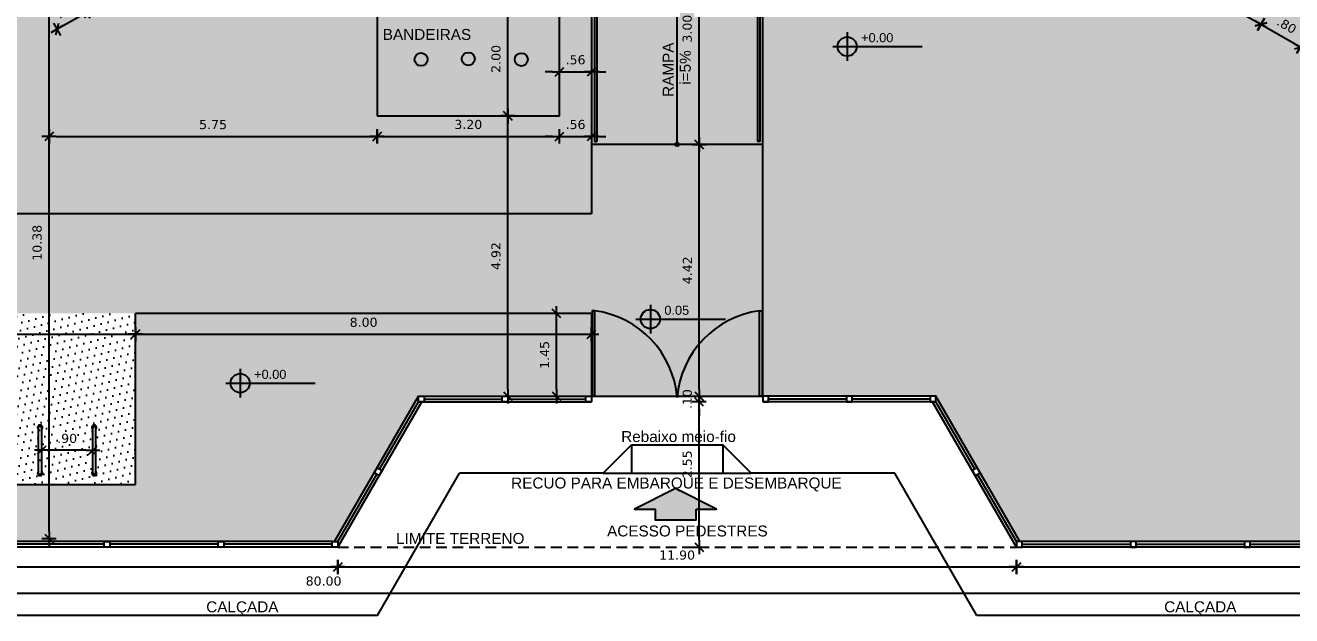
# Model space of a CAD drawing. Extents: x 386 to 569, y 47 to 136.
# Drawn here: x 442.11 to 464.32, y 70.77 to 81.12 of the extents above; entities that cross this region are included whole.
import ezdxf

# ---------------------------------------------------------------- set-up
doc = ezdxf.new("R2010")
doc.units = 0
doc.header["$LTSCALE"] = 0.005
doc.header["$PDMODE"] = 3
doc.linetypes.add('HIDDEN', pattern=[9.525, 6.35, -3.175])
doc.linetypes.add('TRACEJADO_G', pattern=[0.375, 0.25, -0.125])
doc.layers.get('0').update_dxf_attribs({"linetype": 'CONTINUOUS'})
doc.layers.get('DEFPOINTS').update_dxf_attribs({"linetype": 'CONTINUOUS'})
for name, color, linetype in [('251', 251, 'CONTINUOUS'), ('A-COTAS', 1, 'CONTINUOUS'), ('A-PARED', 5, 'CONTINUOUS'), ('A-PISOS-CTEL', 2, 'TRACEJADO_G'), ('A-PISOS-NIVEL', 1, 'CONTINUOUS'), ('AR-PIS', 1, 'CONTINUOUS'), ('AR-VEGETAÇÃO_árvores', 96, 'HIDDEN'), ('ARQ-CTA-1_100', 1, 'CONTINUOUS'), ('ARQ-EQP-VISTA', 1, 'CONTINUOUS'), ('ARQ-PIS-VISTA', 8, 'CONTINUOUS'), ('ARQ-SMB-1_100', 1, 'CONTINUOUS'), ('ARQ-TXT-1_075', 2, 'CONTINUOUS'), ('PORTAL_VTA_DIST', 2, 'CONTINUOUS'), ('PORTAL_VTA_PROX', 1, 'CONTINUOUS')]:
    doc.layers.add(name, color=color, linetype=linetype)
doc.styles.add('ESC-50-A20', font='arial.ttf', dxfattribs={"height": 0.1})
doc.styles.add('FNDE Texto Cota 0100', font='verdana.ttf', dxfattribs={"height": 0.16})
doc.dimstyles.new('FNDE 1-0100', dxfattribs={"dimscale": 2.5, "dimtxt": 0.16, "dimasz": 0.05, "dimexe": 0.15, "dimexo": 0.15, "dimgap": 0.05, "dimtad": 1, "dimzin": 4, "dimdsep": 46, "dimtxsty": 'FNDE Texto Cota 0100', "dimblk": 'tic', "dimcen": 0.15, "dimdle": 0.15, "dimse1": 1, "dimse2": 1, "dimclrd": 251, "dimclre": 251, "dimclrt": 256, "dimaunit": 1, "dimadec": 3, "dimazin": 0, "dimtfac": 1, "dimtix": 1, "dimtmove": 2, "dimatfit": 3, "dimldrblk": 'tic', "dimfxl": 0.15, "dimtvp": 1, "dimtolj": 1, "dimtzin": 0, "dimarcsym": 0})
pattern_1 = [(165, (84.715, 34.55552), (-0.09420631, -0.10623757), [0, -0.127])]
pattern_2 = [(255, (84.715, 34.55552), (0.127, -0.21997045), [0.047625, -0.31158524]), (210, (84.715, 34.55552), (0.127, -0.21997045), [0.047625, -0.206375]), (300, (84.715, 34.55552), (0.21997045, 0.127), [0.047625, -0.206375])]

# ---------------------------------------------------------------- blocks, each defined once
blk = doc.blocks.new('tic')
at = {"color": 251}
for p, q in [((-1, 0), (1, 0)), ((0, -1), (0, 1))]:
    blk.add_line(p, q, dxfattribs=at)
blk.add_line((-0.6, -0.6), (0.6, 0.6))
blk = doc.blocks.new('*D14')
at = {"layer": 'ARQ-CTA-1_100', "color": 251, "lineweight": -2, "transparency": 16777216}
blk.add_line((407.468, 71.164), (487.218, 71.164), dxfattribs=at)
at = {"layer": 'DEFPOINTS', "color": 0, "transparency": 16777216}
for p in [(407.343, 71.969), (487.343, 71.969), (487.343, 71.164)]:
    blk.add_point(p, dxfattribs=at)
at = {"layer": 'ARQ-CTA-1_100', "color": 251, "lineweight": -2, "transparency": 16777216, "xscale": 0.125, "yscale": 0.125, "zscale": 0.125, "rotation": 180}
blk.add_blockref('tic', (407.343, 71.164), dxfattribs=at)
at = {"layer": 'ARQ-CTA-1_100', "color": 251, "lineweight": -2, "transparency": 16777216, "xscale": 0.125, "yscale": 0.125, "zscale": 0.125}
blk.add_blockref('tic', (487.343, 71.164), dxfattribs=at)
at = {"layer": 'ARQ-CTA-1_100', "transparency": 16777216, "insert": (447.343, 71.373), "char_height": 0.16, "attachment_point": 5, "style": 'FNDE Texto Cota 0100'}
blk.add_mtext('\\A1;80.00', dxfattribs=at)
blk = doc.blocks.new('*D17')
at = {"layer": 'ARQ-CTA-1_100', "color": 251, "lineweight": -2, "transparency": 16777216}
blk.add_line((431.818, 72.244), (431.818, 82.372), dxfattribs=at)
at = {"layer": 'DEFPOINTS', "color": 0, "transparency": 16777216}
for p in [(431.818, 82.497), (450.235, 82.497), (447.389, 72.119)]:
    blk.add_point(p, dxfattribs=at)
at = {"layer": 'ARQ-CTA-1_100', "color": 251, "lineweight": -2, "transparency": 16777216, "xscale": 0.125, "yscale": 0.125, "zscale": 0.125}
for p, rotation in [((431.818, 82.497), 90), ((431.818, 72.119), 270)]:
    blk.add_blockref('tic', p, dxfattribs=dict(at, rotation=rotation))
at = {"layer": 'ARQ-CTA-1_100', "transparency": 16777216, "insert": (431.609, 77.308), "char_height": 0.16, "attachment_point": 5, "rotation": 90, "style": 'FNDE Texto Cota 0100'}
blk.add_mtext('\\A1;10.38', dxfattribs=at)
blk = doc.blocks.new('*D19')
at = {"layer": 'ARQ-CTA-1_100', "color": 251, "lineweight": -2, "transparency": 16777216}
blk.add_line((453.929, 72.094), (453.929, 74.391), dxfattribs=at)
at = {"layer": 'DEFPOINTS', "color": 0, "transparency": 16777216}
for p in [(453.929, 74.516), (454.343, 74.516), (459.253, 71.969)]:
    blk.add_point(p, dxfattribs=at)
at = {"layer": 'ARQ-CTA-1_100', "color": 251, "lineweight": -2, "transparency": 16777216, "xscale": 0.125, "yscale": 0.125, "zscale": 0.125}
for p, rotation in [((453.929, 74.516), 90), ((453.929, 71.969), 270)]:
    blk.add_blockref('tic', p, dxfattribs=dict(at, rotation=rotation))
at = {"layer": 'ARQ-CTA-1_100', "transparency": 16777216, "insert": (453.721, 73.423), "char_height": 0.16, "attachment_point": 5, "rotation": 90, "style": 'FNDE Texto Cota 0100'}
blk.add_mtext('\\A1;2.55', dxfattribs=at)
blk = doc.blocks.new('*D20')
at = {"layer": 'ARQ-CTA-1_100', "color": 251, "lineweight": -2, "transparency": 16777216}
for p, q in [((453.929, 74.741), (453.929, 74.866)), ((453.929, 74.516), (453.929, 74.616)), ((453.929, 74.391), (453.929, 74.266))]:
    blk.add_line(p, q, dxfattribs=at)
at = {"layer": 'DEFPOINTS', "color": 0, "transparency": 16777216}
for p in [(453.929, 74.616), (454.343, 74.616), (454.343, 74.516)]:
    blk.add_point(p, dxfattribs=at)
at = {"layer": 'ARQ-CTA-1_100', "color": 251, "lineweight": -2, "transparency": 16777216, "xscale": 0.125, "yscale": 0.125, "zscale": 0.125}
for p, rotation in [((453.929, 74.616), 270), ((453.929, 74.516), 90)]:
    blk.add_blockref('tic', p, dxfattribs=dict(at, rotation=rotation))
at = {"layer": 'ARQ-CTA-1_100', "transparency": 16777216, "insert": (453.721, 74.566), "char_height": 0.16, "attachment_point": 5, "rotation": 90, "style": 'FNDE Texto Cota 0100'}
blk.add_mtext('\\A1;.10', dxfattribs=at)
blk = doc.blocks.new('*D21')
at = {"layer": 'ARQ-CTA-1_100', "color": 251, "lineweight": -2, "transparency": 16777216}
blk.add_line((453.929, 74.741), (453.929, 78.909), dxfattribs=at)
at = {"layer": 'DEFPOINTS', "color": 0, "transparency": 16777216}
for p in [(453.929, 79.034), (454.343, 79.034), (454.343, 74.616)]:
    blk.add_point(p, dxfattribs=at)
at = {"layer": 'ARQ-CTA-1_100', "color": 251, "lineweight": -2, "transparency": 16777216, "xscale": 0.125, "yscale": 0.125, "zscale": 0.125}
for p, rotation in [((453.929, 79.034), 90), ((453.929, 74.616), 270)]:
    blk.add_blockref('tic', p, dxfattribs=dict(at, rotation=rotation))
at = {"layer": 'ARQ-CTA-1_100', "transparency": 16777216, "insert": (453.723, 76.825), "char_height": 0.16, "attachment_point": 5, "rotation": 90, "style": 'FNDE Texto Cota 0100'}
blk.add_mtext('\\A1;4.42', dxfattribs=at)
blk = doc.blocks.new('*D22')
at = {"layer": 'ARQ-CTA-1_100', "color": 251, "lineweight": -2, "transparency": 16777216}
blk.add_line((453.929, 79.159), (453.929, 81.909), dxfattribs=at)
at = {"layer": 'DEFPOINTS', "color": 0, "transparency": 16777216}
for p in [(453.929, 82.034), (455.043, 82.034), (455.043, 79.034)]:
    blk.add_point(p, dxfattribs=at)
at = {"layer": 'ARQ-CTA-1_100', "color": 251, "lineweight": -2, "transparency": 16777216, "xscale": 0.125, "yscale": 0.125, "zscale": 0.125}
for p, rotation in [((453.929, 82.034), 90), ((453.929, 79.034), 270)]:
    blk.add_blockref('tic', p, dxfattribs=dict(at, rotation=rotation))
at = {"layer": 'ARQ-CTA-1_100', "transparency": 16777216, "insert": (453.721, 81.065), "char_height": 0.16, "attachment_point": 5, "rotation": 90, "style": 'FNDE Texto Cota 0100'}
blk.add_mtext('\\A1;3.00', dxfattribs=at)
blk = doc.blocks.new('*D24')
at = {"layer": 'ARQ-CTA-1_100', "color": 251, "lineweight": -2, "transparency": 16777216}
blk.add_line((442.654, 79.174), (448.156, 79.174), dxfattribs=at)
at = {"layer": 'DEFPOINTS', "color": 0, "transparency": 16777216}
for p in [(442.529, 83.587), (448.281, 83.125), (448.281, 79.174)]:
    blk.add_point(p, dxfattribs=at)
at = {"layer": 'ARQ-CTA-1_100', "color": 251, "lineweight": -2, "transparency": 16777216, "xscale": 0.125, "yscale": 0.125, "zscale": 0.125, "rotation": 180}
blk.add_blockref('tic', (442.529, 79.174), dxfattribs=at)
at = {"layer": 'ARQ-CTA-1_100', "color": 251, "lineweight": -2, "transparency": 16777216, "xscale": 0.125, "yscale": 0.125, "zscale": 0.125}
blk.add_blockref('tic', (448.281, 79.174), dxfattribs=at)
at = {"layer": 'ARQ-CTA-1_100', "transparency": 16777216, "insert": (445.405, 79.381), "char_height": 0.16, "attachment_point": 5, "style": 'FNDE Texto Cota 0100'}
blk.add_mtext('\\A1;5.75', dxfattribs=at)
blk = doc.blocks.new('*D25')
at = {"layer": 'ARQ-CTA-1_100', "color": 251, "lineweight": -2, "ltscale": 0.1, "transparency": 16777216}
blk.add_line((442.777, 81.117), (443.08, 81.292), dxfattribs=at)
at = {"layer": 'DEFPOINTS', "color": 0, "ltscale": 0.1, "transparency": 16777216}
for p in [(442.829, 81.977), (442.309, 81.677), (443.188, 81.355)]:
    blk.add_point(p, dxfattribs=at)
at = {"layer": 'ARQ-CTA-1_100', "color": 251, "lineweight": -2, "ltscale": 0.1, "transparency": 16777216, "xscale": 0.125, "yscale": 0.125, "zscale": 0.125}
for p, rotation in [((443.188, 81.355), 29.9999971218294), ((442.669, 81.055), 209.9999971218294)]:
    blk.add_blockref('tic', p, dxfattribs=dict(at, rotation=rotation))
at = {"layer": 'ARQ-CTA-1_100', "ltscale": 0.1, "transparency": 16777216, "insert": (442.824, 81.385), "char_height": 0.16, "attachment_point": 5, "rotation": 30, "style": 'FNDE Texto Cota 0100'}
blk.add_mtext('\\A1;.60', dxfattribs=at)
blk = doc.blocks.new('*D30')
at = {"layer": 'ARQ-CTA-1_100', "color": 251, "lineweight": -2, "transparency": 16777216}
blk.add_line((459.776, 83.451), (463.674, 81.202), dxfattribs=at)
at = {"layer": 'DEFPOINTS', "color": 0, "transparency": 16777216}
for p in [(460.449, 84.867), (464.563, 82.493), (463.782, 81.14)]:
    blk.add_point(p, dxfattribs=at)
at = {"layer": 'ARQ-CTA-1_100', "color": 251, "lineweight": -2, "transparency": 16777216, "xscale": 0.125, "yscale": 0.125, "zscale": 0.125}
for p, rotation in [((459.668, 83.513), 150.0227978788744), ((463.782, 81.14), 330.0227978788744)]:
    blk.add_blockref('tic', p, dxfattribs=dict(at, rotation=rotation))
at = {"layer": 'ARQ-CTA-1_100', "transparency": 16777216, "insert": (461.828, 82.506), "char_height": 0.16, "attachment_point": 5, "rotation": 330.0228, "style": 'FNDE Texto Cota 0100'}
blk.add_mtext('\\A1;4.75', dxfattribs=at)
blk = doc.blocks.new('*D31')
at = {"layer": 'ARQ-CTA-1_100', "color": 251, "lineweight": -2, "transparency": 16777216}
blk.add_line((463.891, 81.077), (464.367, 80.803), dxfattribs=at)
at = {"layer": 'DEFPOINTS', "color": 0, "transparency": 16777216}
for p in [(464.563, 82.493), (465.256, 82.094), (464.475, 80.74)]:
    blk.add_point(p, dxfattribs=at)
at = {"layer": 'ARQ-CTA-1_100', "color": 251, "lineweight": -2, "transparency": 16777216, "xscale": 0.125, "yscale": 0.125, "zscale": 0.125}
for p, rotation in [((463.782, 81.14), 150.0227978788753), ((464.475, 80.74), 330.0227978788753)]:
    blk.add_blockref('tic', p, dxfattribs=dict(at, rotation=rotation))
at = {"layer": 'ARQ-CTA-1_100', "transparency": 16777216, "insert": (464.233, 81.121), "char_height": 0.16, "attachment_point": 5, "rotation": 330.0228, "style": 'FNDE Texto Cota 0100'}
blk.add_mtext('\\A1;.80', dxfattribs=at)
blk = doc.blocks.new('*D51')
at = {"layer": 'ARQ-CTA-1_100', "color": 251, "lineweight": -2, "transparency": 16777216}
blk.add_line((450.575, 74.741), (450.575, 79.409), dxfattribs=at)
at = {"layer": 'DEFPOINTS', "color": 0, "transparency": 16777216}
for p in [(449.716, 79.534), (450.575, 79.534), (450.624, 74.616)]:
    blk.add_point(p, dxfattribs=at)
at = {"layer": 'ARQ-CTA-1_100', "color": 251, "lineweight": -2, "transparency": 16777216, "xscale": 0.125, "yscale": 0.125, "zscale": 0.125}
for p, rotation in [((450.575, 79.534), 90), ((450.575, 74.616), 270)]:
    blk.add_blockref('tic', p, dxfattribs=dict(at, rotation=rotation))
at = {"layer": 'ARQ-CTA-1_100', "transparency": 16777216, "insert": (450.367, 77.075), "char_height": 0.16, "attachment_point": 5, "rotation": 90, "style": 'FNDE Texto Cota 0100'}
blk.add_mtext('\\A1;4.92', dxfattribs=at)
blk = doc.blocks.new('*D52')
at = {"layer": 'ARQ-CTA-1_100', "color": 251, "lineweight": -2, "transparency": 16777216}
blk.add_line((450.575, 79.659), (450.575, 81.409), dxfattribs=at)
at = {"layer": 'DEFPOINTS', "color": 0, "transparency": 16777216}
for p in [(449.716, 81.534), (450.575, 81.534), (449.716, 79.534)]:
    blk.add_point(p, dxfattribs=at)
at = {"layer": 'ARQ-CTA-1_100', "color": 251, "lineweight": -2, "transparency": 16777216, "xscale": 0.125, "yscale": 0.125, "zscale": 0.125}
for p, rotation in [((450.575, 81.534), 90), ((450.575, 79.534), 270)]:
    blk.add_blockref('tic', p, dxfattribs=dict(at, rotation=rotation))
at = {"layer": 'ARQ-CTA-1_100', "transparency": 16777216, "insert": (450.367, 80.534), "char_height": 0.16, "attachment_point": 5, "rotation": 90, "style": 'FNDE Texto Cota 0100'}
blk.add_mtext('\\A1;2.00', dxfattribs=at)
blk = doc.blocks.new('*D54')
at = {"layer": 'ARQ-CTA-1_100', "color": 251, "lineweight": -2, "transparency": 16777216}
for p, q in [((451.356, 80.309), (451.231, 80.309)), ((451.481, 80.309), (452.043, 80.309)), ((452.168, 80.309), (452.293, 80.309))]:
    blk.add_line(p, q, dxfattribs=at)
at = {"layer": 'DEFPOINTS', "color": 0, "transparency": 16777216}
for p in [(451.481, 80.534), (452.043, 80.534), (452.043, 80.309)]:
    blk.add_point(p, dxfattribs=at)
at = {"layer": 'ARQ-CTA-1_100', "color": 251, "lineweight": -2, "transparency": 16777216, "xscale": 0.125, "yscale": 0.125, "zscale": 0.125}
blk.add_blockref('tic', (451.481, 80.309), dxfattribs=at)
at = {"layer": 'ARQ-CTA-1_100', "color": 251, "lineweight": -2, "transparency": 16777216, "xscale": 0.125, "yscale": 0.125, "zscale": 0.125, "rotation": 180}
blk.add_blockref('tic', (452.043, 80.309), dxfattribs=at)
at = {"layer": 'ARQ-CTA-1_100', "transparency": 16777216, "insert": (451.762, 80.517), "char_height": 0.16, "attachment_point": 5, "style": 'FNDE Texto Cota 0100'}
blk.add_mtext('\\A1;.56', dxfattribs=at)
blk = doc.blocks.new('*D79')
at = {"layer": 'ARQ-CTA-1_100', "color": 251, "lineweight": -2, "ltscale": 0.1, "transparency": 16777216}
blk.add_line((442.529, 72.244), (442.529, 82.372), dxfattribs=at)
at = {"layer": 'DEFPOINTS', "color": 0, "ltscale": 0.1, "transparency": 16777216}
for p in [(442.529, 82.497), (442.707, 82.497), (444.837, 72.119)]:
    blk.add_point(p, dxfattribs=at)
at = {"layer": 'ARQ-CTA-1_100', "color": 251, "lineweight": -2, "ltscale": 0.1, "transparency": 16777216, "xscale": 0.125, "yscale": 0.125, "zscale": 0.125}
for p, rotation in [((442.529, 82.497), 90), ((442.529, 72.119), 270)]:
    blk.add_blockref('tic', p, dxfattribs=dict(at, rotation=rotation))
at = {"layer": 'ARQ-CTA-1_100', "ltscale": 0.1, "transparency": 16777216, "insert": (442.32, 77.308), "char_height": 0.16, "attachment_point": 5, "rotation": 90, "style": 'FNDE Texto Cota 0100'}
blk.add_mtext('\\A1;10.38', dxfattribs=at)
blk = doc.blocks.new('*D85')
at = {"layer": 'ARQ-CTA-1_100', "color": 251, "lineweight": -2, "transparency": 16777216}
blk.add_line((407.668, 71.621), (447.468, 71.621), dxfattribs=at)
at = {"layer": 'DEFPOINTS', "color": 0, "transparency": 16777216}
for p in [(407.543, 71.969), (447.593, 71.969), (447.593, 71.621)]:
    blk.add_point(p, dxfattribs=at)
at = {"layer": 'ARQ-CTA-1_100', "color": 251, "lineweight": -2, "transparency": 16777216, "xscale": 0.125, "yscale": 0.125, "zscale": 0.125, "rotation": 180}
blk.add_blockref('tic', (407.543, 71.621), dxfattribs=at)
at = {"layer": 'ARQ-CTA-1_100', "color": 251, "lineweight": -2, "transparency": 16777216, "xscale": 0.125, "yscale": 0.125, "zscale": 0.125}
blk.add_blockref('tic', (447.593, 71.621), dxfattribs=at)
at = {"layer": 'ARQ-CTA-1_100', "transparency": 16777216, "insert": (427.568, 71.829), "char_height": 0.16, "attachment_point": 5, "style": 'FNDE Texto Cota 0100'}
blk.add_mtext('\\A1;40.05', dxfattribs=at)
blk = doc.blocks.new('*D86')
at = {"layer": 'ARQ-CTA-1_100', "color": 251, "lineweight": -2, "transparency": 16777216}
blk.add_line((447.718, 71.621), (459.368, 71.621), dxfattribs=at)
at = {"layer": 'DEFPOINTS', "color": 0, "transparency": 16777216}
for p in [(447.593, 71.969), (459.493, 71.969), (459.493, 71.621)]:
    blk.add_point(p, dxfattribs=at)
at = {"layer": 'ARQ-CTA-1_100', "color": 251, "lineweight": -2, "transparency": 16777216, "xscale": 0.125, "yscale": 0.125, "zscale": 0.125, "rotation": 180}
blk.add_blockref('tic', (447.593, 71.621), dxfattribs=at)
at = {"layer": 'ARQ-CTA-1_100', "color": 251, "lineweight": -2, "transparency": 16777216, "xscale": 0.125, "yscale": 0.125, "zscale": 0.125}
blk.add_blockref('tic', (459.493, 71.621), dxfattribs=at)
at = {"layer": 'ARQ-CTA-1_100', "transparency": 16777216, "insert": (453.543, 71.829), "char_height": 0.16, "attachment_point": 5, "style": 'FNDE Texto Cota 0100'}
blk.add_mtext('\\A1;11.90', dxfattribs=at)
blk = doc.blocks.new('*D87')
at = {"layer": 'ARQ-CTA-1_100', "color": 251, "lineweight": -2, "transparency": 16777216}
blk.add_line((459.618, 71.621), (475.468, 71.621), dxfattribs=at)
at = {"layer": 'DEFPOINTS', "color": 0, "transparency": 16777216}
for p in [(459.493, 71.969), (475.593, 71.969), (475.593, 71.621)]:
    blk.add_point(p, dxfattribs=at)
at = {"layer": 'ARQ-CTA-1_100', "color": 251, "lineweight": -2, "transparency": 16777216, "xscale": 0.125, "yscale": 0.125, "zscale": 0.125, "rotation": 180}
blk.add_blockref('tic', (459.493, 71.621), dxfattribs=at)
at = {"layer": 'ARQ-CTA-1_100', "color": 251, "lineweight": -2, "transparency": 16777216, "xscale": 0.125, "yscale": 0.125, "zscale": 0.125}
blk.add_blockref('tic', (475.593, 71.621), dxfattribs=at)
at = {"layer": 'ARQ-CTA-1_100', "transparency": 16777216, "insert": (467.543, 71.829), "char_height": 0.16, "attachment_point": 5, "style": 'FNDE Texto Cota 0100'}
blk.add_mtext('\\A1;16.10', dxfattribs=at)
blk = doc.blocks.new('FNDE-Nível Planta-1_100')
at = {"linetype": 'Continuous', "ltscale": 0.5}
h = blk.add_hatch(color=251, dxfattribs=at)
h.paths.add_polyline_path([(135.657, 7.813), (135.657, 7.981, 0.414214), (135.489, 7.813)])
h.paths.add_polyline_path([(135.657, 7.813), (135.657, 7.645, 0.414214), (135.825, 7.813)])
at = {"color": 251}
for p, q in [((135.657, 8.065), (135.657, 7.561)), ((135.405, 7.813), (135.825, 7.813)), ((135.825, 7.813), (136.974, 7.813))]:
    blk.add_line(p, q, dxfattribs=at)
blk.add_circle((135.657, 7.813), 0.168, dxfattribs=at)
blk = doc.blocks.new('*D104')
at = {"layer": 'ARQ-CTA-1_100', "color": 251, "lineweight": -2, "transparency": 16777216}
blk.add_line((448.406, 79.174), (451.356, 79.174), dxfattribs=at)
at = {"layer": 'DEFPOINTS', "color": 0, "transparency": 16777216}
for p in [(448.281, 79.534), (451.481, 79.534), (451.481, 79.174)]:
    blk.add_point(p, dxfattribs=at)
at = {"layer": 'ARQ-CTA-1_100', "color": 251, "lineweight": -2, "transparency": 16777216, "xscale": 0.125, "yscale": 0.125, "zscale": 0.125, "rotation": 180}
blk.add_blockref('tic', (448.281, 79.174), dxfattribs=at)
at = {"layer": 'ARQ-CTA-1_100', "color": 251, "lineweight": -2, "transparency": 16777216, "xscale": 0.125, "yscale": 0.125, "zscale": 0.125}
blk.add_blockref('tic', (451.481, 79.174), dxfattribs=at)
at = {"layer": 'ARQ-CTA-1_100', "transparency": 16777216, "insert": (449.881, 79.383), "char_height": 0.16, "attachment_point": 5, "style": 'FNDE Texto Cota 0100'}
blk.add_mtext('\\A1;3.20', dxfattribs=at)
blk = doc.blocks.new('*D105')
at = {"layer": 'ARQ-CTA-1_100', "color": 251, "lineweight": -2, "transparency": 16777216}
for p, q in [((451.356, 79.174), (451.231, 79.174)), ((451.481, 79.174), (452.043, 79.174)), ((452.168, 79.174), (452.293, 79.174))]:
    blk.add_line(p, q, dxfattribs=at)
at = {"layer": 'DEFPOINTS', "color": 0, "transparency": 16777216}
for p in [(451.481, 79.534), (452.043, 79.534), (452.043, 79.174)]:
    blk.add_point(p, dxfattribs=at)
at = {"layer": 'ARQ-CTA-1_100', "color": 251, "lineweight": -2, "transparency": 16777216, "xscale": 0.125, "yscale": 0.125, "zscale": 0.125}
blk.add_blockref('tic', (451.481, 79.174), dxfattribs=at)
at = {"layer": 'ARQ-CTA-1_100', "color": 251, "lineweight": -2, "transparency": 16777216, "xscale": 0.125, "yscale": 0.125, "zscale": 0.125, "rotation": 180}
blk.add_blockref('tic', (452.043, 79.174), dxfattribs=at)
at = {"layer": 'ARQ-CTA-1_100', "transparency": 16777216, "insert": (451.762, 79.382), "char_height": 0.16, "attachment_point": 5, "style": 'FNDE Texto Cota 0100'}
blk.add_mtext('\\A1;.56', dxfattribs=at)
blk = doc.blocks.new('*D120')
at = {"layer": 'ARQ-CTA-1_100', "color": 251, "lineweight": -2, "transparency": 16777216}
blk.add_line((443.171, 73.668), (442.521, 73.668), dxfattribs=at)
at = {"layer": 'DEFPOINTS', "color": 0, "transparency": 16777216}
for p in [(442.396, 73.668), (442.396, 73.668), (443.296, 73.668)]:
    blk.add_point(p, dxfattribs=at)
at = {"layer": 'ARQ-CTA-1_100', "color": 251, "lineweight": -2, "transparency": 16777216, "xscale": 0.125, "yscale": 0.125, "zscale": 0.125}
for p, rotation in [((442.396, 73.668), 179.9999999999964), ((443.296, 73.668), 359.9999999999964)]:
    blk.add_blockref('tic', p, dxfattribs=dict(at, rotation=rotation))
at = {"layer": 'ARQ-CTA-1_100', "transparency": 16777216, "insert": (442.846, 73.876), "char_height": 0.16, "attachment_point": 5, "style": 'FNDE Texto Cota 0100'}
blk.add_mtext('\\A1;.90', dxfattribs=at)
blk = doc.blocks.new('*D121')
at = {"layer": 'ARQ-CTA-1_100', "color": 251, "lineweight": -2, "transparency": 16777216}
blk.add_line((434.171, 75.704), (443.921, 75.704), dxfattribs=at)
at = {"layer": 'DEFPOINTS', "color": 0, "transparency": 16777216}
for p in [(434.046, 76.069), (444.046, 76.069), (444.046, 75.704)]:
    blk.add_point(p, dxfattribs=at)
at = {"layer": 'ARQ-CTA-1_100', "color": 251, "lineweight": -2, "transparency": 16777216, "xscale": 0.125, "yscale": 0.125, "zscale": 0.125, "rotation": 180}
blk.add_blockref('tic', (434.046, 75.704), dxfattribs=at)
at = {"layer": 'ARQ-CTA-1_100', "color": 251, "lineweight": -2, "transparency": 16777216, "xscale": 0.125, "yscale": 0.125, "zscale": 0.125}
blk.add_blockref('tic', (444.046, 75.704), dxfattribs=at)
at = {"layer": 'ARQ-CTA-1_100', "transparency": 16777216, "insert": (439.046, 75.913), "char_height": 0.16, "attachment_point": 5, "style": 'FNDE Texto Cota 0100'}
blk.add_mtext('\\A1;10.00', dxfattribs=at)
blk = doc.blocks.new('*D122')
at = {"layer": 'ARQ-CTA-1_100', "color": 251, "lineweight": -2, "transparency": 16777216}
blk.add_line((444.171, 75.704), (451.918, 75.704), dxfattribs=at)
at = {"layer": 'DEFPOINTS', "color": 0, "transparency": 16777216}
for p in [(444.046, 76.069), (452.043, 76.069), (452.043, 75.704)]:
    blk.add_point(p, dxfattribs=at)
at = {"layer": 'ARQ-CTA-1_100', "color": 251, "lineweight": -2, "transparency": 16777216, "xscale": 0.125, "yscale": 0.125, "zscale": 0.125, "rotation": 180}
blk.add_blockref('tic', (444.046, 75.704), dxfattribs=at)
at = {"layer": 'ARQ-CTA-1_100', "color": 251, "lineweight": -2, "transparency": 16777216, "xscale": 0.125, "yscale": 0.125, "zscale": 0.125}
blk.add_blockref('tic', (452.043, 75.704), dxfattribs=at)
at = {"layer": 'ARQ-CTA-1_100', "transparency": 16777216, "insert": (448.045, 75.913), "char_height": 0.16, "attachment_point": 5, "style": 'FNDE Texto Cota 0100'}
blk.add_mtext('\\A1;8.00', dxfattribs=at)
blk = doc.blocks.new('*D125')
at = {"layer": 'ARQ-CTA-1_100', "color": 251, "lineweight": -2, "transparency": 16777216}
blk.add_line((451.427, 74.741), (451.427, 75.944), dxfattribs=at)
at = {"layer": 'DEFPOINTS', "color": 0, "transparency": 16777216}
for p in [(451.427, 76.069), (451.943, 76.069), (451.943, 74.616)]:
    blk.add_point(p, dxfattribs=at)
at = {"layer": 'ARQ-CTA-1_100', "color": 251, "lineweight": -2, "transparency": 16777216, "xscale": 0.125, "yscale": 0.125, "zscale": 0.125}
for p, rotation in [((451.427, 76.069), 90), ((451.427, 74.616), 270)]:
    blk.add_blockref('tic', p, dxfattribs=dict(at, rotation=rotation))
at = {"layer": 'ARQ-CTA-1_100', "transparency": 16777216, "insert": (451.22, 75.342), "char_height": 0.16, "attachment_point": 5, "rotation": 90, "style": 'FNDE Texto Cota 0100'}
blk.add_mtext('\\A1;1.45', dxfattribs=at)

msp = doc.modelspace()

# ---------------------------------------------------------------- hatches: boundary and pattern name
at = {"layer": 'A-COTAS'}
h = msp.add_hatch(color=253, dxfattribs=at)
h.dxf.hatch_style = 1
h.paths.add_polyline_path([(453.87597, 72.63293), (454.23525, 72.63293), (453.51669, 72.99869), (452.79812, 72.63293), (453.15741, 72.63293), (453.15741, 72.45005), (453.87597, 72.45005)])
at = {"layer": 'AR-VEGETAÇÃO_árvores'}
h = msp.add_hatch(dxfattribs=at)
h.set_pattern_fill('GRASS', color=256, scale=0.01, angle=165)
h.set_pattern_definition(pattern_2)
h.paths.add_polyline_path([(425.06794, 79.63853), (413.63733, 79.66805), (410.71794, 79.63859), (410.71794, 93.82725), (407.54331, 93.82725), (407.54331, 72.06852), (407.64331, 72.06852), (425.06794, 72.0685)])
edge = h.paths.add_edge_path(flags=16)
edge.add_arc((461.07744, 105.2189), 0.168, 0, 360)
edge = h.paths.add_edge_path(flags=16)
edge.add_arc((480.79676, 101.70755), 4.8, 5.979157, 174.020843, ccw=False)
edge.add_line((485.57065, 102.20755), (484.9669, 102.20755))
edge.add_arc((480.79676, 101.70755), 4.2, 6.837141, 173.162859)
edge.add_line((476.62663, 102.20755), (476.02288, 102.20755))
edge = h.paths.add_edge_path(flags=16)
edge.add_line((476.02288, 101.20755), (476.62663, 101.20755))
edge.add_arc((480.79676, 101.70755), 4.2, 186.837141, 353.162859)
edge.add_line((484.9669, 101.20755), (485.57065, 101.20755))
edge.add_arc((480.79676, 101.70755), 4.8, 185.979157, 354.020843, ccw=False)
edge = h.paths.add_edge_path(flags=16)
edge.add_arc((480.79676, 101.70755), 3.2, 8.989299, 171.010701, ccw=False)
edge.add_line((483.95746, 102.20755), (483.45006, 102.20755))
edge.add_arc((480.79676, 101.70755), 2.7, 10.671929, 169.328071)
edge.add_line((478.14346, 102.20755), (477.63607, 102.20755))
edge = h.paths.add_edge_path(flags=16)
edge.add_line((477.63607, 101.20755), (478.14346, 101.20755))
edge.add_arc((480.79676, 101.70755), 2.7, 190.671929, 349.328071)
edge.add_line((483.45006, 101.20755), (483.95746, 101.20755))
edge.add_arc((480.79676, 101.70755), 3.2, 188.989299, 351.010701, ccw=False)
edge = h.paths.add_edge_path(flags=16)
edge.add_arc((480.79676, 101.70755), 1.7, 17.104635, 162.895365, ccw=False)
edge.add_line((482.42157, 102.20755), (481.88763, 102.20755))
edge.add_arc((480.79676, 101.70755), 1.2, 24.624318, 155.375682)
edge.add_line((479.70589, 102.20755), (479.17196, 102.20755))
edge = h.paths.add_edge_path(flags=0)
edge.add_line((479.17196, 101.20755), (479.70589, 101.20755))
edge.add_arc((480.79676, 101.70755), 1.2, 204.624318, 335.375682)
edge.add_line((481.88763, 101.20755), (482.42157, 101.20755))
edge.add_arc((480.79676, 101.70755), 1.7, 197.104635, 342.895365, ccw=False)
h.paths.add_polyline_path([(469.72227, 98.54591), (472.64923, 96.85758), (472.86597, 97.23332), (469.939, 98.92165)], flags=17)
h.paths.add_polyline_path([(460.82382, 101.24074), (462.71109, 97.91247), (463.08842, 98.12643), (461.20115, 101.4547)], flags=17)
h.paths.add_polyline_path([(460.75428, 96.14277), (464.06856, 94.23103), (464.28529, 94.60677), (460.97102, 96.51851)], flags=17)
h.paths.add_polyline_path([(461.28214, 105.24993), (461.9294, 105.24993), (461.9294, 105.49501), (461.28214, 105.49501)], flags=16)
h.paths.add_polyline_path([(479.66817, 93.79374), (479.66817, 94.212)])
h.paths.add_polyline_path([(480.31049, 94.1508), (480.31049, 94.67076)], flags=16)
h.paths.add_polyline_path([(478.73328, 101.58034), (482.88007, 101.58034), (482.88007, 101.94593), (478.73328, 101.94593)], flags=16)
edge = h.paths.add_edge_path()
edge.add_line((420.29541, 108.78852), (423.92196, 108.78852))
edge.add_line((423.92196, 108.78852), (423.92196, 103.88852))
edge.add_line((423.92196, 103.88852), (424.95831, 103.88852))
edge.add_line((424.95831, 103.88852), (425.14331, 108.91852))
edge.add_line((425.14331, 108.91852), (424.04331, 108.91852))
edge.add_line((424.04331, 108.91852), (424.04331, 117.66852))
edge.add_line((424.04331, 117.66852), (483.04331, 117.66852))
edge.add_line((483.04331, 117.66852), (483.04331, 108.91852))
edge.add_line((483.04331, 108.91852), (455.59331, 108.91852))
edge.add_line((455.59331, 108.91852), (455.59331, 105.96404))
edge.add_line((455.59331, 105.96404), (458.17066, 105.96404))
edge.add_line((458.17066, 105.96404), (462.79801, 97.94924))
edge.add_line((462.79801, 97.94924), (461.50732, 95.71369))
edge.add_line((461.50732, 95.71369), (463.30701, 94.67559))
edge.add_line((463.30701, 94.67559), (466.61401, 100.40874))
edge.add_line((466.61401, 100.40874), (473.60877, 96.37403))
edge.add_line((473.60877, 96.37403), (472.13839, 93.82725))
edge.add_line((472.13839, 93.82725), (477.0631, 93.82725))
edge.add_arc((478.14331, 93.61852), 1.10019, 10.9363, 169.0637, ccw=False)
edge.add_line((479.22352, 93.82725), (487.14331, 93.82725))
edge.add_line((487.14331, 93.82725), (487.14331, 121.76852))
edge.add_line((487.14331, 121.76852), (420.29541, 121.76852))
edge.add_line((420.29541, 121.76852), (420.29541, 119.62724))
edge.add_line((420.29541, 119.62724), (422.45147, 119.62724))
edge.add_line((422.45147, 119.62724), (422.45147, 109.62724))
edge.add_line((422.45147, 109.62724), (420.29541, 109.62724))
edge.add_line((420.29541, 109.62724), (420.29541, 108.78852))
h.paths.add_polyline_path([(412.47196, 103.88852), (412.47196, 108.78852), (420.29541, 108.78852), (420.29541, 109.62724), (411.04331, 109.62724), (411.04331, 119.62724), (420.29541, 119.62724), (420.29541, 121.76852), (407.54331, 121.76852), (407.54331, 93.82725), (410.71794, 93.92526), (410.71794, 103.88852)])
h = msp.add_hatch(dxfattribs=at)
h.set_pattern_fill('GRASS', color=256, scale=0.01, angle=165)
h.set_pattern_definition(pattern_2)
h.paths.add_polyline_path([(455.04331, 82.03443), (455.04331, 74.61636), (458.08005, 74.61636), (459.55105, 72.06852), (475.53558, 72.06852), (476.90849, 74.44867), (460.04768, 84.17432), (458.81335, 82.03443)])
h.paths.add_polyline_path([(425.06794, 76.06852), (425.06794, 72.06852), (447.54331, 72.06852), (449.00657, 74.61636), (452.04331, 74.61636), (452.04331, 76.06852), (444.04581, 76.06852), (444.04581, 73.06852), (434.04581, 73.06852), (434.04581, 76.06852)])
h.paths.add_polyline_path([(424.04331, 108.91852), (423.92196, 103.88852), (426.81794, 103.88852), (426.81794, 77.81852), (452.04331, 77.81852), (452.04331, 82.03443), (448.28088, 82.03443), (447.09267, 84.09246), (442.19963, 81.26746), (433.42463, 96.46621), (440.43943, 100.51621), (443.80354, 94.6894), (445.5793, 95.71369), (444.28861, 97.94924), (448.91596, 105.96404), (451.49331, 105.96404), (451.49331, 108.91852)])
edge = h.paths.add_edge_path()
edge.add_arc((478.14331, 93.61852), 1.10019, 169.896119, 370.282158)
edge.add_line((479.22583, 93.8149), (487.14331, 93.82722))
edge.add_line((487.14331, 93.82722), (487.14331, 85.17274))
edge.add_line((487.14331, 85.17274), (472.12488, 93.80385))
edge.add_line((472.12488, 93.80385), (477.06018, 93.81153))
at = {"layer": 'ARQ-PIS-VISTA'}
h = msp.add_hatch(dxfattribs=at)
h.set_pattern_fill('DOTS', color=256, scale=0.08, angle=165)
h.set_pattern_definition(pattern_1)
h.paths.add_polyline_path([(446.64267, 84.87189), (448.28088, 82.03443), (452.04331, 82.03443), (452.04331, 74.61636), (455.04331, 74.61636), (455.04331, 82.03443), (458.81335, 82.03443), (460.04768, 84.17432), (464.85635, 81.40058), (465.25607, 82.09356), (459.10588, 85.64111), (457.91873, 83.58443), (455.04331, 83.58443), (455.04331, 90.83443), (452.04331, 90.83442), (452.04331, 83.58443), (449.17577, 83.58443), (447.98501, 85.64689)])
h = msp.add_hatch(dxfattribs=at)
h.set_pattern_fill('DOTS', color=256, scale=0.08, angle=165)
h.set_pattern_definition(pattern_1)
h.paths.add_polyline_path([(434.04581, 77.81852), (434.04581, 76.06852), (452.04331, 76.06852), (452.04331, 77.81852)])
h = msp.add_hatch(dxfattribs=at)
h.set_pattern_fill('DOTS', color=256, scale=0.08, angle=374.977202)
h.set_pattern_definition([(14.977202, (745.3758, 302.58652), (0.02852162, 0.13909625), [0, -0.127])])
h.paths.add_polyline_path([(434.04581, 73.06852), (444.04581, 73.06852), (444.04581, 76.06852), (434.04581, 76.06852)])

# ---------------------------------------------------------------- linework, layer by layer
at = {"color": 2}
for p, q in [((452.04331, 77.81852), (434.04581, 77.81852)), ((452.04331, 76.06852), (444.04581, 76.06852)), ((444.04581, 73.06852), (444.04581, 76.06852)), ((434.04581, 73.06852), (444.04581, 73.06852))]:
    msp.add_line(p, q, dxfattribs=at)
msp.add_lwpolyline([(452.04331, 76.06852), (452.04331, 74.61636), (455.04331, 74.61636), (455.04331, 82.03443), (458.81335, 82.03443), (460.04768, 84.17432), (464.85635, 81.40058), (465.25607, 82.09356), (459.10588, 85.64111), (457.91873, 83.58443), (455.04331, 83.58443), (455.04331, 90.83443), (452.04331, 90.83442), (452.04331, 83.58443), (449.17577, 83.58443), (447.98501, 85.64689), (446.64267, 84.87189), (448.28088, 82.03443), (452.04331, 82.03443), (452.04331, 77.81852)], dxfattribs=at)
at = {"color": 3}
for points in [[(449.10657, 74.51636), (449.00657, 74.51636), (449.00657, 74.61636), (449.10657, 74.61636)], [(450.57494, 74.51636), (450.47494, 74.51636), (450.47494, 74.61636), (450.57494, 74.61636)], [(452.04331, 74.51636), (451.94331, 74.51636), (451.94331, 74.61636), (452.04331, 74.61636)], [(455.04331, 74.51636), (455.14331, 74.51636), (455.14331, 74.61636), (455.04331, 74.61636)], [(456.51168, 74.51636), (456.61168, 74.51636), (456.61168, 74.61636), (456.51168, 74.61636)], [(457.98005, 74.51636), (458.08005, 74.51636), (458.08005, 74.61636), (457.98005, 74.61636)], [(448.36824, 73.31074), (448.31824, 73.22414), (448.23164, 73.27414), (448.28164, 73.36074)], [(458.71838, 73.31074), (458.76838, 73.22414), (458.85498, 73.27414), (458.80498, 73.36074)], [(443.59331, 71.96852), (443.49331, 71.96852), (443.49331, 72.06852), (443.59331, 72.06852)], [(445.59331, 71.96852), (445.49331, 71.96852), (445.49331, 72.06852), (445.59331, 72.06852)], [(447.59331, 71.96852), (447.49331, 71.96852), (447.49331, 72.06852), (447.59331, 72.06852)], [(459.49331, 71.96852), (459.59331, 71.96852), (459.59331, 72.06852), (459.49331, 72.06852)], [(459.49331, 71.96852), (459.59331, 71.96852), (459.59331, 72.06852), (459.49331, 72.06852)], [(461.49331, 71.96852), (461.59331, 71.96852), (461.59331, 72.06852), (461.49331, 72.06852)], [(461.49331, 71.96852), (461.59331, 71.96852), (461.59331, 72.06852), (461.49331, 72.06852)], [(463.49331, 71.96852), (463.59331, 71.96852), (463.59331, 72.06852), (463.49331, 72.06852)]]:
    msp.add_lwpolyline(points, close=True, dxfattribs=at)
at = {"layer": '251', "color": 251}
for points in [[(442.34581, 73.26814), (442.34581, 74.06814)], [(442.39581, 74.06814), (442.39581, 73.26814)], [(443.29581, 73.26814), (443.29581, 74.06814)], [(443.34581, 74.06814), (443.34581, 73.26814)]]:
    msp.add_lwpolyline(points, dxfattribs=at)
for centre, radius, start, end in [((442.37081, 74.06814), 0.04254, 305.988121, 234.011879), ((442.37081, 74.06814), 0.025, 0, 180), ((443.32081, 74.06814), 0.04254, 305.988121, 234.011879), ((443.32081, 74.06814), 0.025, 0, 180), ((442.37081, 73.26814), 0.04254, 125.988121, 54.011879), ((443.32081, 73.26814), 0.04254, 125.988121, 54.011879), ((442.37081, 73.26814), 0.025, 180, 0), ((443.32081, 73.26814), 0.025, 180, 0)]:
    msp.add_arc(centre, radius, start, end, dxfattribs=at)
at = {"layer": 'A-PARED', "color": 1}
msp.add_lwpolyline([(448.28088, 79.53443), (451.48088, 79.53443), (451.48088, 81.53443), (448.28088, 81.53443)], close=True, dxfattribs=at)
at = {"layer": 'A-PISOS-CTEL', "color": 1, "linetype": 'TRACEJADO_G', "ltscale": 150}
msp.add_line((447.59331, 71.96852), (459.49331, 71.96852), dxfattribs=at)
at = {"layer": 'A-PISOS-NIVEL', "color": 1}
for p, q in [((452.09331, 79.08443), (452.13331, 79.08443)), ((454.99331, 79.08443), (454.95331, 79.08443)), ((455.04331, 79.03443), (452.04331, 79.03443)), ((452.24381, 73.26636), (449.72826, 73.26636)), ((457.35836, 73.26636), (454.84281, 73.26636)), ((448.28613, 70.76852), (407.34331, 70.76852)), ((476.28613, 70.76852), (458.80049, 70.76852))]:
    msp.add_line(p, q, dxfattribs=at)
at = {"layer": 'AR-PIS', "color": 251, "ltscale": 10}
for p, q in [((448.32494, 73.33574), (449.00657, 74.51636)), ((449.10657, 74.56636), (450.47494, 74.56636)), ((450.57494, 74.56636), (451.94331, 74.56636)), ((456.51168, 74.56636), (455.14331, 74.56636)), ((457.98005, 74.56636), (456.61168, 74.56636)), ((458.76168, 73.33574), (458.08005, 74.51636)), ((447.59331, 72.06852), (448.27494, 73.24914)), ((459.49331, 72.06852), (458.81168, 73.24914)), ((443.49331, 72.01852), (441.59331, 72.01852)), ((445.49331, 72.01852), (443.59331, 72.01852)), ((447.49331, 72.01852), (445.59331, 72.01852)), ((459.59331, 72.01852), (461.49331, 72.01852)), ((459.59331, 72.01852), (461.49331, 72.01852)), ((461.59331, 72.01852), (463.49331, 72.01852)), ((463.59331, 72.01852), (465.49331, 72.01852))]:
    msp.add_line(p, q, dxfattribs=at)
at = {"layer": 'ARQ-EQP-VISTA', "color": 5}
for centre in [(449.05257, 80.52632), (449.88088, 80.53443), (450.80961, 80.52197)]:
    msp.add_circle(centre, 0.11419, dxfattribs=at)
at = {"layer": 'ARQ-PIS-VISTA'}
for p, q in [((442.52905, 78.20889), (442.52905, 82.22278)), ((452.24381, 73.26636), (452.74381, 73.76636)), ((452.74381, 73.76636), (454.34281, 73.76636)), ((452.74381, 73.76636), (452.74381, 73.26636)), ((454.34281, 73.76636), (454.34281, 73.26636)), ((454.84281, 73.26636), (454.34281, 73.76636)), ((452.24381, 73.26636), (454.84281, 73.26636))]:
    msp.add_line(p, q, dxfattribs=at)
at = {"layer": 'ARQ-PIS-VISTA', "color": 1}
for p, q in [((452.09331, 82.15943), (452.09331, 79.08443)), ((452.13331, 82.15943), (452.13331, 79.08443)), ((454.95331, 82.15943), (454.95331, 79.08443)), ((454.99331, 82.15943), (454.99331, 79.08443))]:
    msp.add_line(p, q, dxfattribs=at)
for points in [[(453.54331, 79.04153), (453.54331, 82.03443), (453.48459, 81.93112)], [(453.54331, 79.04153), (453.54331, 82.03443), (453.60203, 81.93112)]]:
    msp.add_lwpolyline(points, dxfattribs=at)
msp.add_circle((453.54331, 79.03443), 0.0321, dxfattribs=at)
at = {"layer": 'ARQ-SMB-1_100'}
msp.add_lwpolyline([(453.87597, 72.63293), (454.23525, 72.63293), (453.51669, 72.99869), (452.79812, 72.63293), (453.15741, 72.63293), (453.15741, 72.45005), (453.87597, 72.45005), (453.87597, 72.63293)], dxfattribs=at)
at = {"layer": 'PORTAL_VTA_DIST', "color": 1}
for centre, start, end in [((451.87258, 74.45528), 4.829229, 82.180135), ((455.21404, 74.45528), 97.819865, 175.170771)]:
    msp.add_arc(centre, 1.67668, start, end, dxfattribs=at)
at = {"layer": 'PORTAL_VTA_PROX'}
for p, q in [((447.53558, 72.06852), (449.00657, 74.61636)), ((447.59331, 71.96852), (449.06431, 74.51636)), ((449.00657, 74.61636), (452.04331, 74.61636)), ((449.00657, 74.51636), (452.04331, 74.51636)), ((452.10071, 74.61636), (454.98591, 74.61636)), ((458.08005, 74.61636), (455.04331, 74.61636)), ((458.08005, 74.51636), (455.04331, 74.51636)), ((459.49331, 71.96852), (458.02231, 74.51636)), ((459.55105, 72.06852), (458.08005, 74.61636)), ((448.28613, 70.76852), (449.72826, 73.26636)), ((458.80049, 70.76852), (457.35836, 73.26636)), ((447.49331, 72.06852), (407.64331, 72.06852)), ((447.49331, 71.96852), (407.64331, 71.96852)), ((475.49331, 72.06852), (459.59331, 72.06852)), ((475.49331, 71.96852), (459.59331, 71.96852))]:
    msp.add_line(p, q, dxfattribs=at)
for points in [[(452.05071, 74.61636), (452.10071, 74.61636), (452.10071, 76.11636), (452.05071, 76.11636)], [(455.03591, 74.61636), (454.98591, 74.61636), (454.98591, 76.11636), (455.03591, 76.11636)]]:
    msp.add_lwpolyline(points, close=True, dxfattribs=at)

# ---------------------------------------------------------------- block references
at = {"layer": 'ARQ-SMB-1_100'}
for p in [(320.86722, 72.93834), (317.41669, 68.15688), (310.22282, 67.03274)]:
    msp.add_blockref('FNDE-Nível Planta-1_100', p, dxfattribs=at)

# ---------------------------------------------------------------- texts
at = {"layer": 'ARQ-SMB-1_100', "style": 'ESC-50-A20'}
for tag, p in [('+0.00', (456.76961, 80.82618)), ('0.05', (453.31908, 76.04472)), ('+0.00', (446.1252, 74.92058))]:
    msp.add_attdef(tag, p, 'NA', height=0.16, dxfattribs=at)
at = {"layer": 'ARQ-TXT-1_075', "style": 'ESC-50-A20'}
for s, p in [('BANDEIRAS', (448.38122, 80.86704)), ('Rebaixo meio-fio', (452.56166, 73.81329)), ('RECUO PARA EMBARQUE E DESEMBARQUE', (450.63187, 72.99784)), ('LIMITE TERRENO', (448.61545, 72.02567)), ('ACESSO PEDESTRES', (452.31462, 72.15657)), ('CALÇADA ', (445.28483, 70.826)), ('CALÇADA ', (462.08453, 70.826))]:
    msp.add_text(s, height=0.192, dxfattribs=at).set_placement(p)
at = {"layer": 'ARQ-TXT-1_075', "char_height": 0.192, "attachment_point": 1, "rotation": 90, "style": 'ESC-50-A20'}
for s, insert in [('\\pi1.105;RAMPA', (453.29085, 78.76268)), ('\\pi1.2867;i=5%', (453.59023, 78.79333))]:
    msp.add_mtext_dynamic_manual_height_columns(s, width=3.1430522, gutter_width=0.5, heights=[0], dxfattribs=dict(at, insert=insert))

# ---------------------------------------------------------------- dimensions: what is measured, and where the dimension line sits
at = {"layer": 'ARQ-CTA-1_100'}
for p1, p2, distance, picture, middle in [((460.44853, 84.86665), (464.56309, 82.49328), -1.56238, '*D30', (461.82842, 82.50562)), ((464.56309, 82.49328), (465.25607, 82.09356), -1.56238, '*D31', (464.23319, 81.12079)), ((443.29581, 73.66814), (442.39581, 73.66814), 0, '*D120', (442.84581, 73.87641))]:
    dim = msp.add_aligned_dim(p1=p1, p2=p2, distance=distance, dimstyle='FNDE 1-0100', dxfattribs=at)
    dim.commit()
    dim.dimension.update_dxf_attribs({"geometry": picture, "text_midpoint": middle})
for base, p1, p2, picture, middle in [((448.28088, 79.1743), (442.52905, 83.5873), (448.28088, 83.12485), '*D24', (445.40496, 79.38096)), ((452.04331, 80.30922), (451.48088, 80.53443), (452.04331, 80.53443), '*D54', (451.76209, 80.51739)), ((451.48088, 79.1743), (448.28088, 79.53443), (451.48088, 79.53443), '*D104', (449.88088, 79.38263)), ((452.04331, 79.1743), (451.48088, 79.53443), (452.04331, 79.53443), '*D105', (451.76209, 79.38247)), ((444.04581, 75.70441), (434.04581, 76.06852), (444.04581, 76.06852), '*D121', (439.04581, 75.91269)), ((452.04331, 75.70441), (444.04581, 76.06852), (452.04331, 76.06852), '*D122', (448.04456, 75.91306)), ((487.34331, 71.16389), (407.34331, 71.96852), (487.34331, 71.96852), '*D14', (447.34331, 71.37254)), ((447.59331, 71.62074), (407.54331, 71.96852), (447.59331, 71.96852), '*D85', (427.56831, 71.82902)), ((459.49331, 71.62074), (447.59331, 71.96852), (459.49331, 71.96852), '*D86', (453.54331, 71.82902)), ((475.59331, 71.62074), (459.49331, 71.96852), (475.59331, 71.96852), '*D87', (467.54331, 71.82902))]:
    dim = msp.add_linear_dim(base=base, p1=p1, p2=p2, dimstyle='FNDE 1-0100', dxfattribs=at)
    dim.commit()
    dim.dimension.update_dxf_attribs({"geometry": picture, "text_midpoint": middle})
for base, p1, p2, picture, middle in [((431.8179, 82.49689), (447.38904, 72.11852), (450.23467, 82.49689), '*D17', (431.60924, 77.3077)), ((450.57495, 81.53443), (449.71589, 79.53443), (449.71589, 81.53443), '*D52', (450.36662, 80.53443)), ((450.57495, 79.53443), (450.62385, 74.61636), (449.71589, 79.53443), '*D51', (450.36672, 77.0754)), ((453.92927, 79.03443), (454.34281, 74.61636), (454.34281, 79.03443), '*D21', (453.7226, 76.8254)), ((451.42727, 76.06852), (451.94331, 74.61636), (451.94331, 76.06852), '*D125', (451.22033, 75.34244)), ((453.92927, 74.61636), (454.34281, 74.51636), (454.34281, 74.61636), '*D20', (453.72099, 74.56636))]:
    dim = msp.add_linear_dim(base=base, p1=p1, p2=p2, angle=90, dimstyle='FNDE 1-0100', dxfattribs=at)
    dim.commit()
    dim.dimension.update_dxf_attribs({"geometry": picture, "text_midpoint": middle})
at = {"layer": 'ARQ-CTA-1_100', "ltscale": 0.1}
dim = msp.add_linear_dim(base=(442.52905, 82.49689), p1=(444.83671, 72.11852), p2=(442.70745, 82.49689), angle=90, dimstyle='FNDE 1-0100', dxfattribs=at)
dim.commit()
dim.dimension.update_dxf_attribs({"geometry": '*D79', "text_midpoint": (442.3204, 77.3077)})
dim = msp.add_aligned_dim(p1=(442.30944, 81.67727), p2=(442.82905, 81.97727), distance=-0.71863, dimstyle='FNDE 1-0100', dxfattribs=at)
dim.commit()
dim.dimension.update_dxf_attribs({"geometry": '*D25', "text_midpoint": (442.82442, 81.38529)})
at = {"layer": 'ARQ-CTA-1_100'}
for base, p1, p2, picture, middle in [((453.92927, 82.03443), (455.04331, 79.03443), (455.04331, 82.03443), '*D22', (453.72094, 81.06506)), ((453.92927, 74.51636), (459.25331, 71.96852), (454.34281, 74.51636), '*D19', (453.72094, 73.42282))]:
    dim = msp.add_linear_dim(base=base, p1=p1, p2=p2, angle=90, dimstyle='FNDE 1-0100', dxfattribs=at)
    dim.commit()
    dim.dimension.update_dxf_attribs({"geometry": picture, "text_midpoint": middle, "dimtype": 160})

doc.saveas('drawing.dxf')
